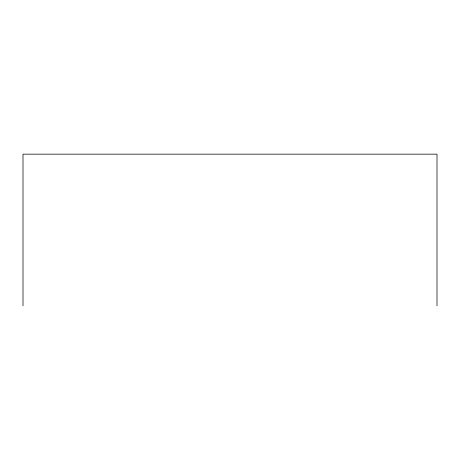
<?xml version="1.0" encoding="UTF-8"?>
<svg xmlns="http://www.w3.org/2000/svg" width="460" height="460" viewBox="0 0 460 460"><rect width="100%" height="100%" fill="white"/><g stroke="black" fill="none" stroke-linecap="round" stroke-linejoin="round"><path stroke-width="0.69" d="M437 305.842L437 154.157L23 154.157L23 305.842"/></g></svg>
